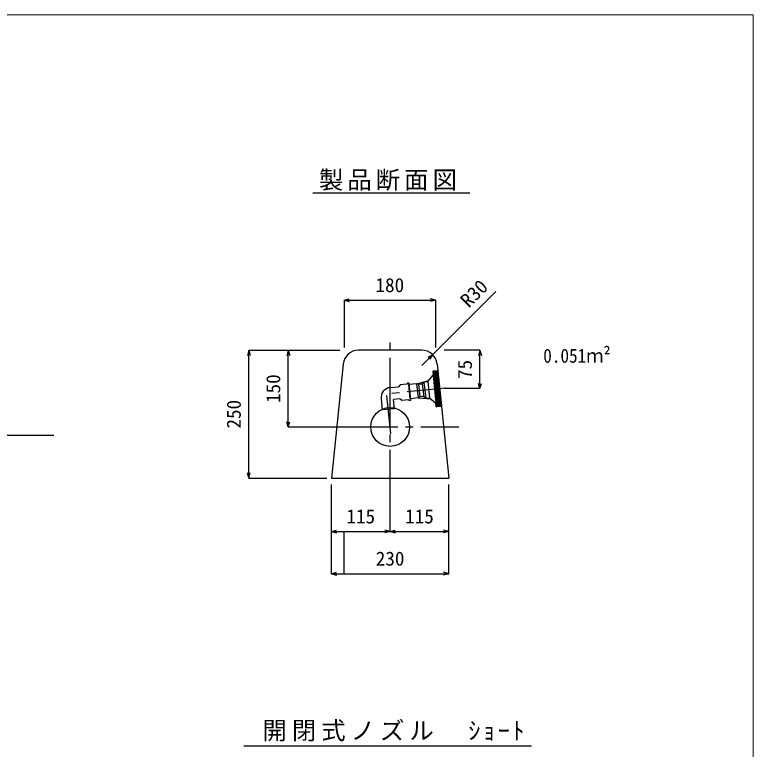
# Model space of a CAD drawing. Units: millimetres, scale not verified. Extents: x -2100 to 2100, y -1470 to 1470.
# Drawn here: x 655 to 2100, y 34 to 1470 of the extents above; entities that cross this region are included whole.
import ezdxf
from ezdxf.enums import TextEntityAlignment as Align

# ---------------------------------------------------------------- set-up
doc = ezdxf.new("R2010")
doc.units = ezdxf.units.MM
doc.header["$LTSCALE"] = 15
doc.linetypes.add('CHAIN1', pattern=[8, 5, -1, 1, -1])
doc.linetypes.add('CHAIN2', pattern=[12, 9, -1, 1, -1])
doc.layers.add('0-0_図面枠', color=7, linetype='Continuous', lineweight=18)
for name, color, linetype in [('0-1_ブロック', 4, 'Continuous'), ('0-2', 4, 'Continuous'), ('1-1_製品図', 3, 'Continuous')]:
    doc.layers.add(name, color=color, linetype=linetype)
doc.styles.add('ＭＳ ゴシック', font='')
doc.styles.get('ＭＳ ゴシック').set_extended_font_data('MS Gothic')

msp = doc.modelspace()

# ---------------------------------------------------------------- linework, layer by layer
at = {"layer": '0-0_図面枠', "color": 5}
msp.add_lwpolyline([(2100, 1470), (-2100, 1470), (-2100, -1470), (2100, -1470)], close=True, dxfattribs=at)
at = {"layer": '0-1_ブロック', "color": 3}
for p, q in [((1238.15, 1121.75), (1545.44, 1121.75)), ((1451.58, 813.91), (1327.76, 813.91)), ((1297.92, 787), (1274.85, 563.91)), ((1481.42, 787), (1504.5, 563.91)), ((1472.96, 771.71), (1473.62, 765.24)), ((1481.8, 773.62), (1473.85, 772.8)), ((1482.9, 772.73), (1489.89, 705.09)), ((1442.19, 748.42), (1465.31, 755)), ((1455.91, 751.85), (1459.2, 720.02)), ((1463.37, 752.62), (1466.66, 720.79)), ((1473.62, 765.24), (1479.95, 704.07)), ((1389.75, 740.99), (1406.16, 742.69)), ((1409.29, 746.53), (1406.16, 742.69)), ((1426.04, 749.77), (1429.54, 715.95)), ((1445.06, 720.57), (1442.19, 748.42)), ((1451.44, 747.36), (1445.2, 746.72)), ((1445.2, 746.72), (1447.67, 722.85)), ((1455.94, 722.32), (1453.17, 749.15)), ((1453.91, 723.49), (1447.67, 722.85)), ((1371.91, 719.04), (1374.18, 697.16)), ((1408.63, 718.81), (1396.2, 717.53)), ((1398.05, 699.62), (1396.2, 717.53)), ((1412.47, 715.69), (1408.63, 718.81)), ((1445.06, 720.57), (1428.15, 718.82)), ((1445.06, 720.57), (1469.04, 718.85)), ((1479.95, 704.07), (1479.28, 710.53)), ((1398.05, 699.62), (1374.18, 697.16)), ((1489, 704), (1481.04, 703.17)), ((1274.85, 563.91), (1504.5, 563.91))]:
    msp.add_line(p, q, dxfattribs=at)
at = {"layer": '0-1_ブロック'}
for p, q in [((1472.8, 805.13), (1596.38, 928.72)), ((1299.67, 911.81), (1309.82, 914.53)), ((1299.67, 911.81), (1478.64, 911.81)), ((1299.67, 911.81), (1309.82, 909.09)), ((1299.67, 911.81), (1299.67, 819.45)), ((1478.64, 911.81), (1468.5, 914.53)), ((1478.64, 911.81), (1468.5, 909.09)), ((1478.64, 911.81), (1478.64, 819.45)), ((1113.19, 813.91), (1110.48, 803.77)), ((1113.19, 563.91), (1113.19, 813.91)), ((1113.19, 813.91), (1115.91, 803.77)), ((1113.19, 813.91), (1291.42, 813.91)), ((1190.48, 813.91), (1187.76, 803.77)), ((1190.48, 813.91), (1291.42, 813.91)), ((1190.48, 813.91), (1291.42, 813.91)), ((1190.48, 663.91), (1190.48, 813.91)), ((1190.48, 813.91), (1193.2, 803.77)), ((1190.48, 813.91), (1291.42, 813.91)), ((1472.8, 805.13), (1463.7, 799.88)), ((1190.48, 663.91), (1187.76, 674.06)), ((1190.48, 663.91), (1193.2, 674.06)), ((1190.48, 663.91), (1291.42, 663.91)), ((1190.48, 663.91), (1291.42, 663.91)), ((1113.19, 563.91), (1110.48, 574.06)), ((1113.19, 563.91), (1115.91, 574.06)), ((1113.19, 563.91), (1266.06, 563.91)), ((1299.67, 376.97), (1299.67, 459.53))]:
    msp.add_line(p, q, dxfattribs=at)
at = {"layer": '0-1_ブロック', "color": 7, "linetype": 'CHAIN2'}
for p, q in [((1389.67, 483.91), (1389.67, 843.91)), ((1269.67, 663.91), (1524.32, 663.91)), ((731.46, 647.3), (-1640.25, 647.3))]:
    msp.add_line(p, q, dxfattribs=at)
at = {"layer": '0-1_ブロック', "color": 7}
for p, q in [((1481.84, 703.26), (1474.64, 772.88)), ((1483.43, 703.42), (1476.23, 773.05)), ((1485.02, 703.58), (1477.83, 773.21)), ((1486.61, 703.75), (1479.42, 773.38)), ((1488.2, 703.91), (1481.01, 773.54))]:
    msp.add_line(p, q, dxfattribs=at)
at = {"layer": '0-1_ブロック', "linetype": 'CHAIN1'}
for p in [(1497.41, 740.05), (1391.05, 650.64)]:
    msp.add_line(p, (1383.03, 728.23), dxfattribs=at)
at = {"layer": '0-1_ブロック'}
msp.add_lwpolyline([(1451.58, 783.91), (1472.8, 805.13), (1467.55, 796.03)], dxfattribs=at)
at = {"layer": '0-1_ブロック', "color": 3}
for points in [[(1455.91, 751.85), (1463.37, 752.62), (1473.62, 765.24)], [(1426.04, 749.77), (1423.56, 749.51), (1422.22, 747.86), (1409.29, 746.53)], [(1442.19, 748.42), (1425.28, 746.67), (1428.15, 718.82)], [(1429.54, 715.95), (1427.05, 715.69), (1425.4, 717.03), (1412.47, 715.69)], [(1459.2, 720.02), (1466.66, 720.79), (1479.28, 710.53)]]:
    msp.add_lwpolyline(points, dxfattribs=at)
for centre, radius, start, end in [((1327.76, 783.91), 30, 90, 174.09385), ((1451.58, 783.91), 30, 5.90615, 90), ((1473.95, 771.81), 1, 95.9, 185.9), ((1481.91, 772.63), 1, 5.9, 95.9), ((1481.91, 772.63), 1, 5.9, 95.9), ((1481.91, 772.63), 1, 5.9, 95.9), ((1456.21, 748.86), 3, 95.9, 174.36304), ((1391.81, 721.1), 20, 95.9, 185.9), ((1442.49, 745.43), 3, 25.37122, 95.9), ((1451.24, 749.35), 2, 275.9, 354.36304), ((1444.76, 723.55), 3, 275.9, 346.42878), ((1454.12, 721.5), 2, 17.43696, 95.9), ((1458.89, 723), 3, 197.43696, 275.9), ((1480.94, 704.17), 1, 185.9, 275.9), ((1488.9, 704.99), 1, 275.9, 5.9), ((1488.9, 704.99), 1, 275.9, 5.9), ((1488.9, 704.99), 1, 275.9, 5.9)]:
    msp.add_arc(centre, radius, start, end, dxfattribs=at)
at = {"layer": '0-2'}
for p, q in [((1565.44, 813.91), (1495.09, 813.91)), ((1565.44, 813.91), (1562.72, 803.77)), ((1565.44, 738.91), (1565.44, 813.91)), ((1565.44, 813.91), (1568.16, 803.77)), ((1565.44, 738.91), (1495.09, 738.91)), ((1565.44, 738.91), (1562.72, 749.06)), ((1565.44, 738.91), (1568.16, 749.06)), ((1274.85, 459.53), (1274.85, 551.26)), ((1389.67, 459.53), (1389.67, 551.26)), ((1504.5, 459.53), (1504.5, 551.26)), ((1274.85, 459.53), (1284.99, 462.24)), ((1274.85, 459.53), (1389.67, 459.53)), ((1274.85, 459.53), (1284.99, 456.81)), ((1274.85, 376.97), (1274.85, 459.53)), ((1389.67, 459.53), (1379.53, 462.24)), ((1389.67, 459.53), (1379.53, 456.81)), ((1389.67, 459.53), (1399.82, 462.24)), ((1389.67, 459.53), (1504.5, 459.53)), ((1389.67, 459.53), (1399.82, 456.81)), ((1504.5, 459.53), (1494.36, 462.24)), ((1504.5, 459.53), (1494.36, 456.81)), ((1504.5, 376.97), (1504.5, 459.53)), ((1274.85, 376.97), (1284.99, 379.69)), ((1274.85, 376.97), (1504.5, 376.97)), ((1274.85, 376.97), (1284.99, 374.25)), ((1504.5, 376.97), (1494.36, 379.69)), ((1504.5, 376.97), (1494.36, 374.25))]:
    msp.add_line(p, q, dxfattribs=at)
at = {"layer": '0-2', "color": 7}
msp.add_circle((1389.67, 663.91), 38, dxfattribs=at)
at = {"layer": '1-1_製品図'}
msp.add_line((1103.42, 40.35), (1666.28, 40.35), dxfattribs=at)

# ---------------------------------------------------------------- texts
at = {"layer": '0-1_ブロック', "style": 'ＭＳ ゴシック'}
msp.add_text('180', height=27.49, dxfattribs=at).set_placement((1361.03, 919.31), align=Align.BOTTOM_LEFT)
for s, rotation, p in [('R30', 45, (1549.61, 889.79)), ('150', 90, (1182.98, 710.79)), ('250', 90, (1105.69, 660.79))]:
    msp.add_text(s, height=27.49, rotation=rotation, dxfattribs=at).set_placement(p, align=Align.BOTTOM_LEFT)
at = {"layer": '0-1_ブロック', "style": 'ＭＳ ゴシック', "width": 0.9}
msp.add_text('0.051ｍ²', height=27.49, dxfattribs=at).set_placement((1689.18, 781.22), align=Align.BOTTOM_LEFT)
at = {"layer": '0-1_ブロック', "color": 7, "insert": (1250.39, 1125.5), "char_height": 34.84, "attachment_point": 7, "style": 'ＭＳ ゴシック'}
msp.add_mtext('\\T1.17;製品断面図', dxfattribs=at)
at = {"layer": '0-2', "style": 'ＭＳ ゴシック'}
msp.add_text('75', height=27.49, rotation=90, dxfattribs=at).set_placement((1557.94, 757.66), align=Align.BOTTOM_LEFT)
for s, p in [('115', (1304.13, 467.03)), ('115', (1418.96, 467.03)), ('230', (1361.55, 384.47))]:
    msp.add_text(s, height=27.49, dxfattribs=at).set_placement(p, align=Align.BOTTOM_LEFT)
at = {"layer": '1-1_製品図', "color": 7, "insert": (1140.01, 48.89), "char_height": 34.84, "attachment_point": 7, "style": 'ＭＳ ゴシック'}
msp.add_mtext('\\T1.21;開閉式ノズル\u3000ｼｮｰﾄ', dxfattribs=at)

doc.saveas('drawing.dxf')
